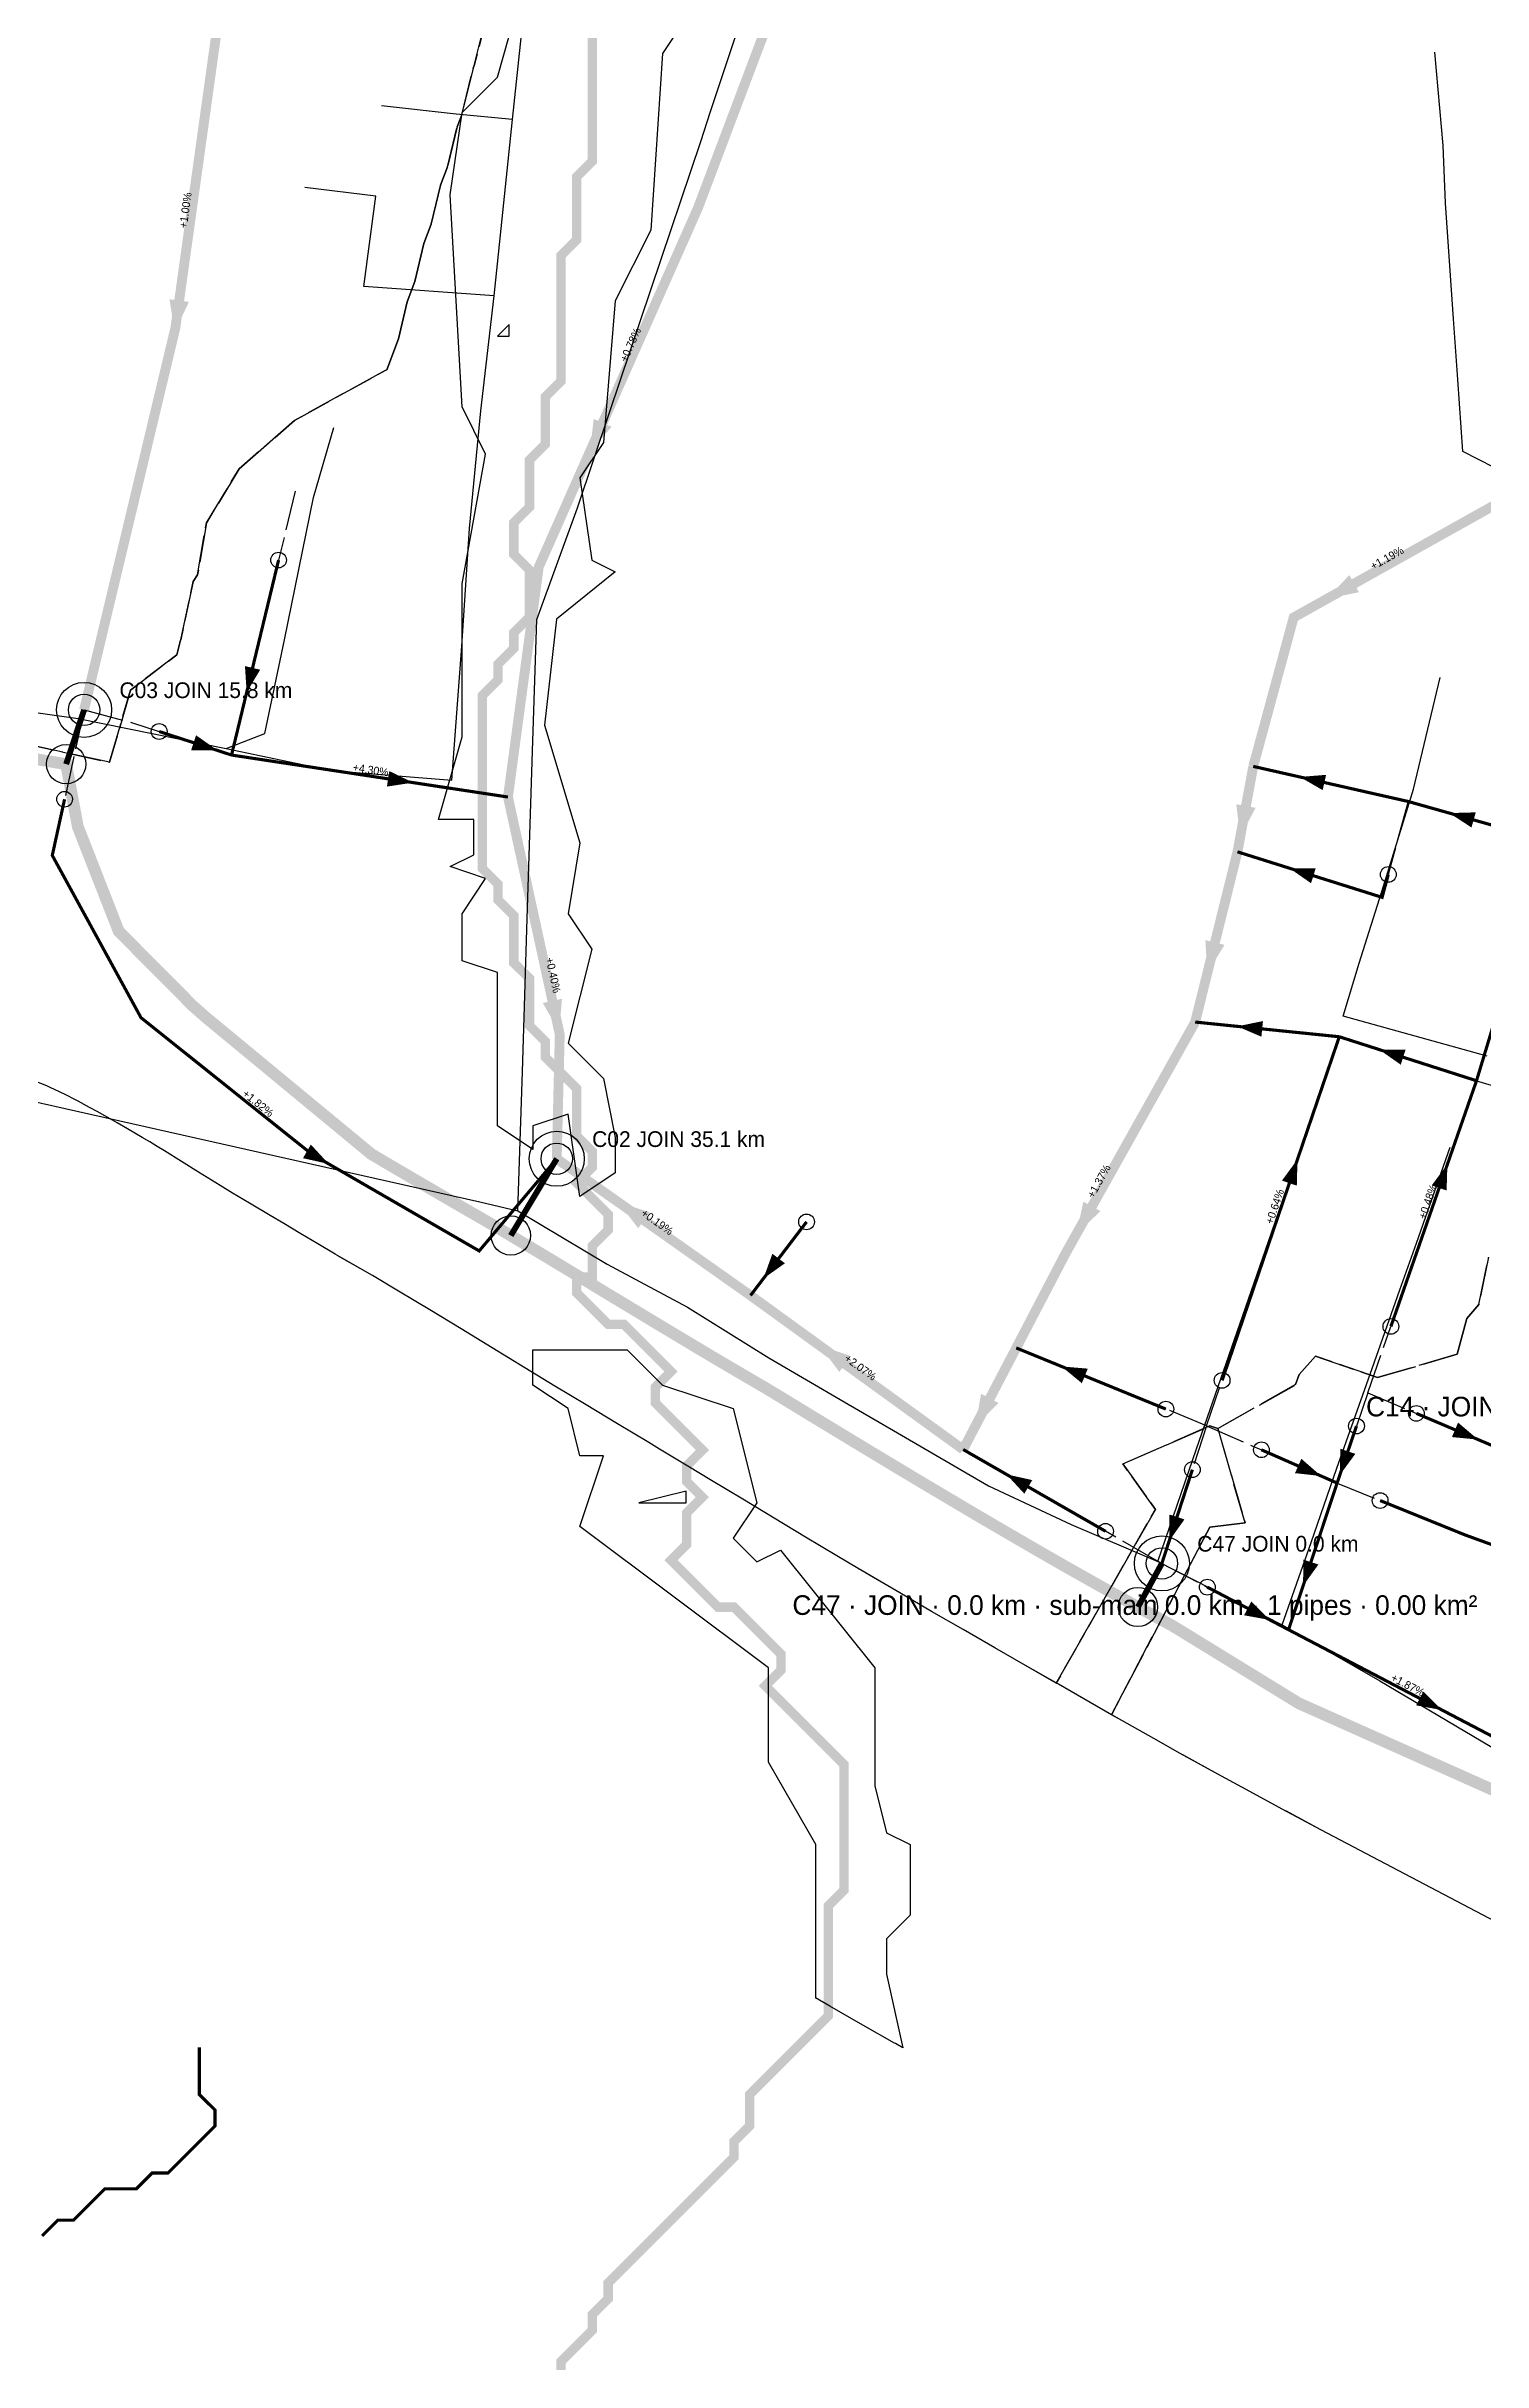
# Model space of a CAD drawing. Header units: metres. Extents: x 442821 to 452274, y 2561971 to 2571293.
# Drawn here: x 450445 to 450810, y 2567172 to 2567762 of the extents above; entities that cross this region are included whole.
import ezdxf
from ezdxf.enums import TextEntityAlignment as Align

# ---------------------------------------------------------------- set-up
doc = ezdxf.new("R2010")
doc.units = ezdxf.units.M
doc.header["$LTSCALE"] = 8
doc.linetypes.add('DASHED', pattern=[1.524, 1.27, -0.254])
for name, color, linetype in [('A_ARROWS', 7, 'Continuous'), ('A_BRANCH', 7, 'Continuous'), ('A_BUILT_2006', 252, 'Continuous'), ('A_CATCH_LABEL', 7, 'Continuous'), ('A_CATCHMENTS', 7, 'Continuous'), ('A_ENVELOPE', 3, 'Continuous'), ('A_GRADIENT', 8, 'Continuous'), ('A_HEAD_GAP', 8, 'Continuous'), ('A_HEADS', 8, 'Continuous'), ('A_JOIN_LINK', 6, 'Continuous'), ('A_LATERAL', 7, 'Continuous'), ('A_MAIN_PIPE', 5, 'Continuous'), ('A_OUTLET_LABEL', 7, 'Continuous'), ('A_OUTLETS', 7, 'Continuous'), ('A_STREAMS', 5, 'Continuous'), ('A_SUBMAIN', 7, 'Continuous'), ('A_WADI', 4, 'Continuous')]:
    doc.layers.add(name, color=color, linetype=linetype)

msp = doc.modelspace()

# ---------------------------------------------------------------- linework, layer by layer
at = {"layer": 'A_ARROWS', "color": 3}
for points in [[(450477.73, 2567689.18), (450476.36, 2567697.44), (450481.31, 2567696.76)], [(450809.33, 2567407.11), (450802.66, 2567407.77), (450804.22, 2567411.46)], [(450774.12, 2567398.08), (450774.29, 2567404.78), (450778.08, 2567403.49)], [(450769.4, 2567397.84), (450762.73, 2567398.58), (450764.34, 2567402.24)], [(450764.77, 2567369.86), (450764.88, 2567376.56), (450768.68, 2567375.31)], [(450756.36, 2567361.2), (450749.77, 2567362.39), (450751.62, 2567365.94)], [(450800.14, 2567338.27), (450793.55, 2567339.46), (450795.4, 2567343.01)]]:
    msp.add_solid(points, dxfattribs=at)
at = {"layer": 'A_ARROWS', "color": 1}
for points in [[(450583.34, 2567658.66), (450584.3, 2567666.98), (450588.87, 2567664.96)], [(450770.8, 2567621.14), (450776.56, 2567627.22), (450779, 2567622.86)], [(450496.01, 2567597.36), (450495.57, 2567604.05), (450499.45, 2567603.12)], [(450488.6, 2567582.56), (450481.89, 2567582.64), (450483.13, 2567586.44)], [(450538.32, 2567574.38), (450531.69, 2567573.37), (450532.29, 2567577.32)], [(450763.97, 2567575.82), (450770.65, 2567576.36), (450769.77, 2567572.46)], [(450748.79, 2567560.55), (450747.79, 2567568.87), (450752.7, 2567567.96)], [(450802.02, 2567566.62), (450808.72, 2567566.81), (450807.63, 2567562.96)], [(450761.3, 2567552.6), (450768.01, 2567552.59), (450766.81, 2567548.77)], [(450740.43, 2567525.91), (450739.93, 2567534.27), (450744.79, 2567533.07)], [(450575.5, 2567511), (450571.35, 2567518.28), (450576.24, 2567519.35)], [(450748.02, 2567512.33), (450754.59, 2567513.67), (450754.18, 2567509.69)], [(450784.15, 2567506.42), (450790.86, 2567506.37), (450789.64, 2567502.56)], [(450516.88, 2567477.3), (450510.34, 2567478.77), (450512.34, 2567482.24)], [(450763.37, 2567478.47), (450763.19, 2567471.77), (450759.41, 2567473.06)], [(450801.51, 2567477.23), (450801.3, 2567470.53), (450797.52, 2567471.85)], [(450590.53, 2567467.58), (450598.51, 2567465.01), (450595.63, 2567460.92)], [(450707.15, 2567459.51), (450708.88, 2567467.71), (450713.24, 2567465.27)], [(450627.48, 2567448.12), (450629.76, 2567454.43), (450632.95, 2567452)], [(450641.79, 2567431.06), (450649.73, 2567428.39), (450646.8, 2567424.34)], [(450703.33, 2567425.75), (450710.01, 2567425.18), (450708.5, 2567421.48)], [(450681.38, 2567410.51), (450682.87, 2567418.76), (450687.3, 2567416.45)], [(450689.32, 2567398.27), (450695.87, 2567396.81), (450693.87, 2567393.34)]]:
    msp.add_solid(points, dxfattribs=at)
at = {"layer": 'A_ARROWS', "color": 2}
msp.add_solid([(450730.73, 2567381.34), (450730.8, 2567388.05), (450734.61, 2567386.81)], dxfattribs=at)
at = {"layer": 'A_BRANCH', "color": 1, "const_width": 0.8}
for points in [[(450473.75, 2567587.39), (450492.16, 2567581.4)], [(450449.68, 2567570.15), (450446.55, 2567555.85), (450469.13, 2567514.53), (450512.56, 2567479.8), (450555.17, 2567455.16), (450574.9, 2567478.62)], [(450786.47, 2567551), (450784.89, 2567545.17), (450748.09, 2567556.76)], [(450744.19, 2567422.2), (450774, 2567509.68)], [(450729.88, 2567414.89), (450691.8, 2567430.46)], [(450714.53, 2567383.78), (450678.29, 2567404.6)]]:
    msp.add_lwpolyline(points, dxfattribs=at)
at = {"layer": 'A_BRANCH', "color": 1, "linetype": 'DASHED', "const_width": 0.8}
msp.add_lwpolyline([(450787.13, 2567435.93), (450808.91, 2567498.48)], dxfattribs=at)
at = {"layer": 'A_BRANCH', "color": 3, "const_width": 0.8}
for points in [[(450793.61, 2567413.79), (450813.68, 2567405.27)], [(450784.39, 2567391.61), (450805.97, 2567382.86), (450835.74, 2567372.03)], [(450740.42, 2567369.55), (450761.09, 2567358.72)]]:
    msp.add_lwpolyline(points, dxfattribs=at)
at = {"layer": 'A_BRANCH', "color": 3, "linetype": 'DASHED', "const_width": 0.8}
msp.add_lwpolyline([(450754.18, 2567404.53), (450773.44, 2567396.06)], dxfattribs=at)
at = {"layer": 'A_BUILT_2006', "color": 252}
for points in [[(450614.05, 2567745.25), (450629.43, 2567791.63)], [(450563.62, 2567743.16), (450567.33, 2567777.62)], [(450800.43, 2567736.58), (450798.34, 2567760.36)], [(450549.31, 2567744.55), (450530.33, 2567746.64)], [(450598.92, 2567700.09), (450611.52, 2567737.63), (450614.05, 2567745.25)], [(450563.62, 2567743.16), (450549.31, 2567744.55)], [(450558.96, 2567698.29), (450563.62, 2567743.16)], [(448909.88, 2567734.52), (449242.47, 2567681.75), (449797.56, 2567563.21), (450151.84, 2567525.63), (450277.59, 2567501.59), (450351.46, 2567477.13), (450410.56, 2567500.21), (450555.37, 2567467.62), (450565.02, 2567465.34)], [(450801.04, 2567721.92), (450800.43, 2567736.58)], [(450528.87, 2567723.69), (450510.81, 2567725.91)], [(450525.82, 2567700.67), (450528.87, 2567723.69)], [(450803.06, 2567692.45), (450801.04, 2567721.92)], [(450558.96, 2567698.29), (450525.82, 2567700.67)], [(450555.58, 2567669.02), (450558.96, 2567698.29)], [(450588.34, 2567668.59), (450598.92, 2567700.09)], [(450804.14, 2567676.97), (450803.06, 2567692.45)], [(450805.42, 2567658.65), (450804.14, 2567676.97)], [(450552.74, 2567639.11), (450555.58, 2567669.02)], [(450580.2, 2567644.33), (450588.34, 2567668.59)], [(450513.02, 2567646.95), (450518.18, 2567664.83)], [(450825.32, 2567648.46), (450805.42, 2567658.65)], [(450505.6, 2567610.77), (450513.02, 2567646.95)], [(450550.71, 2567609.16), (450552.74, 2567639.11)], [(450569.85, 2567615.93), (450580.2, 2567644.33)], [(450568.77, 2567582.35), (450569.85, 2567615.93)], [(450500.66, 2567586.85), (450505.6, 2567610.77)], [(450548.24, 2567574.99), (450550.71, 2567609.16)], [(450792.89, 2567572.73), (450799.64, 2567601.11)], [(450406.37, 2567597.31), (450453.15, 2567590.74)], [(450453.15, 2567590.74), (450490.76, 2567583.09)], [(450490.76, 2567583.09), (450500.66, 2567586.85)], [(450490.76, 2567583.09), (450517.51, 2567577.44)], [(450567.41, 2567539.8), (450568.77, 2567582.35)], [(450517.51, 2567577.44), (450548.24, 2567574.99)], [(450785.24, 2567548.02), (450792.89, 2567572.73), (450792.89, 2567572.73)], [(450779.03, 2567528.39), (450785.24, 2567548.02)], [(450566.16, 2567500.71), (450567.41, 2567539.8)], [(450775, 2567514.96), (450779.03, 2567528.39)], [(450811.62, 2567504.75), (450775, 2567514.96)], [(450565.02, 2567465.34), (450566.16, 2567500.71)], [(450761.63, 2567474.08), (450761.63, 2567474.08), (450769.09, 2567495.42)], [(450793.64, 2567457.17), (450802.2, 2567481.61)], [(450756.71, 2567459.76), (450761.63, 2567474.08)], [(450565.02, 2567465.34), (450587.75, 2567451.76)], [(450748.72, 2567436.55), (450756.71, 2567459.76)], [(450789.38, 2567445.21), (450793.64, 2567457.17)], [(450587.75, 2567451.76), (450608.13, 2567440.84)], [(450782.33, 2567425.21), (450789.38, 2567445.21)], [(450608.13, 2567440.84), (450628.82, 2567427.9)], [(450737.7, 2567404.73), (450748.72, 2567436.55)], [(450628.82, 2567427.9), (450648.03, 2567416.74)], [(450773.4, 2567399.85), (450782.33, 2567425.21)], [(450648.03, 2567416.74), (450661.59, 2567408.87)], [(450661.59, 2567408.87), (450684.78, 2567395.35)], [(450727.8, 2567376.11), (450737.7, 2567404.73)], [(450766.87, 2567380.95), (450773.4, 2567399.85)], [(450684.78, 2567395.35), (450705.81, 2567385.5)], [(450705.81, 2567385.5), (450727.8, 2567376.11)], [(450759.5, 2567359.94), (450766.87, 2567380.95)], [(450727.8, 2567376.11), (450759.5, 2567359.94)], [(450759.5, 2567359.94), (450784.33, 2567345.73)], [(450784.33, 2567345.73), (450818.87, 2567325.23)]]:
    msp.add_lwpolyline(points, dxfattribs=at)
at = {"layer": 'A_CATCHMENTS', "color": 1, "linetype": 'DASHED'}
for points in [[(450389.44, 2567595.22), (450461.15, 2567579.56), (450466.44, 2567597.94), (450478.23, 2567606.94), (450479.18, 2567610.62), (450479.28, 2567610.76), (450482.43, 2567625.57), (450483.54, 2567627.25), (450485.75, 2567640.51), (450494.07, 2567654.24), (450508.19, 2567666.6), (450531.24, 2567679.3), (450531.65, 2567679.46), (450534.64, 2567687.35), (450536.84, 2567696.8), (450538.79, 2567701.96), (450541.09, 2567711.66), (450542.94, 2567716.56), (450545.34, 2567726.51), (450547.09, 2567731.17), (450549.59, 2567741.36), (450550.71, 2567744.35), (450553.65, 2567756.23), (450553.92, 2567756.96), (450557.59, 2567771.64)], [(450812, 2567453.57), (450809.51, 2567441.53), (450806.45, 2567437.96), (450803.95, 2567428.83), (450783.72, 2567422.91), (450767.96, 2567428.35), (450763.76, 2567423.67), (450762.89, 2567421.11), (450743.11, 2567409.93), (450741.09, 2567410.61), (450718.96, 2567400.94), (450727.2, 2567389.34), (450701.98, 2567345.14), (450694.19, 2567349.62), (450686.39, 2567354.1), (450678.32, 2567358.74), (450670.26, 2567363.39), (450662.21, 2567368.07), (450651.61, 2567374.29), (450646.17, 2567377.52), (450638.19, 2567382.3), (450630.21, 2567387.11), (450622.25, 2567391.93), (450614.29, 2567396.75), (450608.27, 2567400.38), (450601.06, 2567404.72), (450598.34, 2567406.36), (450590.35, 2567411.15), (450582.37, 2567415.94), (450574.4, 2567420.75), (450566.78, 2567425.38), (450558.51, 2567430.45), (450550.57, 2567435.31), (450542.62, 2567440.16), (450534.64, 2567444.95), (450528.02, 2567448.86), (450518.52, 2567454.33), (450514.15, 2567456.92), (450509.8, 2567459.51), (450505.44, 2567462.1), (450502.01, 2567464.14), (450496.73, 2567467.29), (450492.38, 2567469.9), (450489.26, 2567471.8), (450483.72, 2567475.22), (450479.41, 2567477.91), (450475.12, 2567480.61), (450473.23, 2567481.75), (450471.34, 2567482.89), (450469.44, 2567484.02), (450467.55, 2567485.14), (450465.65, 2567486.26), (450463.03, 2567487.78), (450461.83, 2567488.48), (450459.91, 2567489.56), (450457.98, 2567490.64), (450456.05, 2567491.7), (450453.17, 2567493.25), (450452.16, 2567493.78), (450450.2, 2567494.8), (450448.22, 2567495.78), (450446.22, 2567496.71), (450445.15, 2567497.18), (450442.14, 2567498.4)]]:
    msp.add_lwpolyline(points, dxfattribs=at)
at = {"layer": 'A_CATCHMENTS', "color": 3, "linetype": 'DASHED'}
for points in [[(450557.59, 2567771.64), (450553.92, 2567756.96), (450553.65, 2567756.23), (450550.71, 2567744.35), (450549.59, 2567741.36), (450547.09, 2567731.17), (450545.34, 2567726.51), (450542.94, 2567716.56), (450541.09, 2567711.66), (450538.79, 2567701.96), (450536.84, 2567696.8), (450534.64, 2567687.35), (450531.65, 2567679.46), (450531.24, 2567679.3), (450508.19, 2567666.6), (450494.07, 2567654.24), (450485.75, 2567640.51), (450483.54, 2567627.25), (450482.43, 2567625.57), (450479.28, 2567610.76), (450479.18, 2567610.62), (450478.23, 2567606.94), (450466.44, 2567597.94), (450461.15, 2567579.56), (450389.44, 2567595.22)], [(450817.07, 2567282.66), (450808.84, 2567287), (450800.6, 2567291.33), (450792.36, 2567295.66), (450784.11, 2567299.98), (450775.88, 2567304.32), (450769.33, 2567307.79), (450759.44, 2567313.07), (450751.24, 2567317.49), (450743.07, 2567321.94), (450733.5, 2567327.23), (450726.8, 2567330.99), (450718.7, 2567335.58), (450716.05, 2567337.09), (450741.06, 2567384.83), (450741.06, 2567384.83), (450750.02, 2567385.97), (450743.11, 2567409.93), (450762.89, 2567421.11), (450763.76, 2567423.67), (450767.96, 2567428.35), (450783.72, 2567422.91), (450803.95, 2567428.83), (450806.45, 2567437.96), (450809.51, 2567441.53), (450812, 2567453.57)]]:
    msp.add_lwpolyline(points, dxfattribs=at)
at = {"layer": 'A_CATCHMENTS', "color": 2, "linetype": 'DASHED'}
msp.add_lwpolyline([(450727.2, 2567389.34), (450718.96, 2567400.94), (450741.09, 2567410.61), (450743.11, 2567409.93), (450750.02, 2567385.97), (450741.06, 2567384.83), (450716.05, 2567337.09), (450710.61, 2567340.19), (450702.54, 2567344.82), (450701.98, 2567345.14), (450727.2, 2567389.34)], close=True, dxfattribs=at)
at = {"layer": 'A_ENVELOPE', "color": 3}
msp.add_lwpolyline([(450817.07, 2567282.66), (450808.84, 2567287), (450800.6, 2567291.33), (450792.36, 2567295.66), (450784.11, 2567299.98), (450775.88, 2567304.32), (450769.33, 2567307.79), (450759.44, 2567313.07), (450751.24, 2567317.49), (450743.07, 2567321.94), (450733.5, 2567327.23), (450726.8, 2567330.99), (450718.7, 2567335.58), (450710.61, 2567340.19), (450702.54, 2567344.82), (450694.19, 2567349.62), (450686.39, 2567354.1), (450678.32, 2567358.74), (450670.26, 2567363.39), (450662.21, 2567368.07), (450651.61, 2567374.29), (450646.17, 2567377.52), (450638.19, 2567382.3), (450630.21, 2567387.11), (450622.25, 2567391.93), (450614.29, 2567396.75), (450608.27, 2567400.38), (450601.06, 2567404.72), (450598.34, 2567406.36), (450590.35, 2567411.15), (450582.37, 2567415.94), (450574.4, 2567420.75), (450566.78, 2567425.38), (450558.51, 2567430.45), (450550.57, 2567435.31), (450542.62, 2567440.16), (450534.64, 2567444.95), (450528.02, 2567448.86), (450518.52, 2567454.33), (450514.15, 2567456.92), (450509.8, 2567459.51), (450505.44, 2567462.1), (450502.01, 2567464.14), (450496.73, 2567467.29), (450492.38, 2567469.9), (450489.26, 2567471.8), (450483.72, 2567475.22), (450479.41, 2567477.91), (450475.12, 2567480.61), (450473.23, 2567481.75), (450471.34, 2567482.89), (450469.44, 2567484.02), (450467.55, 2567485.14), (450465.65, 2567486.26), (450463.03, 2567487.78), (450461.83, 2567488.48), (450459.91, 2567489.56), (450457.98, 2567490.64), (450456.05, 2567491.7), (450453.17, 2567493.25), (450452.16, 2567493.78), (450450.2, 2567494.8), (450448.22, 2567495.78), (450446.22, 2567496.71), (450445.15, 2567497.18), (450442.14, 2567498.4)], dxfattribs=at)
at = {"layer": 'A_HEAD_GAP', "color": 8, "linetype": 'DASHED'}
for points in [[(450508.37, 2567648.62), (450504.13, 2567631.04)], [(450454.64, 2567592.9), (450449.68, 2567570.15)], [(450454.64, 2567592.9), (450466.94, 2567589.61), (450473.75, 2567587.39)], [(450791.51, 2567569.58), (450786.47, 2567551)], [(450808.91, 2567498.48), (450826.12, 2567493.41)], [(450781.25, 2567419.04), (450787.13, 2567435.93)], [(450740.25, 2567410.65), (450744.19, 2567422.2)], [(450740.25, 2567410.65), (450729.88, 2567414.89)], [(450781.25, 2567419.04), (450778.37, 2567410.57)], [(450781.25, 2567419.04), (450793.61, 2567413.79)], [(450740.25, 2567410.65), (450736.62, 2567399.47)], [(450740.25, 2567410.65), (450754.18, 2567404.53)], [(450773.44, 2567396.06), (450784.39, 2567391.61)], [(450728.86, 2567375.6), (450727.74, 2567376.19), (450714.53, 2567383.78)], [(450728.86, 2567375.6), (450740.42, 2567369.55)]]:
    msp.add_lwpolyline(points, dxfattribs=at)
at = {"layer": 'A_HEADS', "color": 1}
for centre in [(450504.13, 2567631.04), (450473.75, 2567587.39), (450449.68, 2567570.15), (450786.47, 2567551), (450638.46, 2567462.55), (450787.13, 2567435.93), (450744.19, 2567422.2), (450729.88, 2567414.89), (450714.53, 2567383.78)]:
    msp.add_circle(centre, 2, dxfattribs=at)
at = {"layer": 'A_HEADS', "color": 3}
for centre in [(450793.61, 2567413.79), (450778.37, 2567410.57), (450754.18, 2567404.53), (450784.39, 2567391.61), (450740.42, 2567369.55)]:
    msp.add_circle(centre, 2, dxfattribs=at)
at = {"layer": 'A_HEADS', "color": 2}
msp.add_circle((450736.62, 2567399.47), 2, dxfattribs=at)
at = {"layer": 'A_JOIN_LINK', "color": 6, "const_width": 1.5}
for points in [[(450454.64, 2567592.9), (450450.08, 2567579.08)], [(450574.9, 2567478.62), (450563.21, 2567459.07)], [(450728.86, 2567375.6), (450722.77, 2567364.5)]]:
    msp.add_lwpolyline(points, dxfattribs=at)
at = {"layer": 'A_JOIN_LINK', "color": 6}
for centre in [(450450.08, 2567579.08), (450563.21, 2567459.07), (450722.77, 2567364.5)]:
    msp.add_circle(centre, 5, dxfattribs=at)
at = {"layer": 'A_LATERAL', "color": 1, "const_width": 0.8}
for points in [[(450504.13, 2567631.04), (450492.16, 2567581.4)], [(450492.16, 2567581.4), (450562.49, 2567570.71)], [(450791.51, 2567569.58), (450752.11, 2567578.51)], [(450827.41, 2567559.46), (450791.51, 2567569.58)], [(450824.51, 2567550.07), (450808.91, 2567498.48)], [(450774, 2567509.68), (450737.33, 2567513.42)], [(450808.91, 2567498.48), (450774, 2567509.68)], [(450638.46, 2567462.55), (450624.2, 2567443.81)]]:
    msp.add_lwpolyline(points, dxfattribs=at)
at = {"layer": 'A_LATERAL', "color": 3, "const_width": 0.8}
for points in [[(450778.37, 2567410.57), (450773.44, 2567396.06)], [(450773.44, 2567396.06), (450761.09, 2567358.72)], [(450761.09, 2567358.72), (450820.28, 2567327.72)]]:
    msp.add_lwpolyline(points, dxfattribs=at)
at = {"layer": 'A_LATERAL', "color": 2, "const_width": 0.8}
msp.add_lwpolyline([(450736.62, 2567399.47), (450728.86, 2567375.6)], dxfattribs=at)
at = {"layer": 'A_MAIN_PIPE', "color": 5, "const_width": 3}
msp.add_lwpolyline([(450836.27, 2567307.58), (450763.65, 2567340.01), (450731.6, 2567359.71), (450724.57, 2567363.51), (450719.94, 2567366.05), (450712.25, 2567370.33), (450704.59, 2567374.66), (450696.96, 2567379.04), (450687.25, 2567384.69), (450681.71, 2567387.94), (450674.1, 2567392.45), (450666.5, 2567396.97), (450658.91, 2567401.53), (450651.33, 2567406.1), (450643.76, 2567410.7), (450639.72, 2567413.15), (450628.47, 2567420.01), (450624.9, 2567422.09), (450621.48, 2567424.09), (450618.08, 2567426.09), (450616.93, 2567426.76), (450615.79, 2567427.44), (450611.32, 2567430.1), (450607.75, 2567432.24), (450604.53, 2567434.17), (450601.12, 2567436.22), (450597.74, 2567438.25), (450594.32, 2567440.32), (450590.92, 2567442.37), (450587.96, 2567444.15), (450584.13, 2567446.48), (450580.71, 2567448.55), (450578.54, 2567449.86), (450573.86, 2567452.68), (450570.43, 2567454.74), (450567, 2567456.79), (450563.58, 2567458.84), (450560.08, 2567460.94), (450559.74, 2567461.13), (450554.21, 2567464.34), (450552.05, 2567465.58), (450544.38, 2567470.03), (450536.74, 2567474.49), (450531.83, 2567477.37), (450527.69, 2567479.83), (450512.08, 2567492.74), (450485.73, 2567514.53), (450482.44, 2567517.41), (450463.46, 2567536.53), (450453.06, 2567563.14), (450450.08, 2567579.08), (450396.66, 2567588.02)], dxfattribs=at)
at = {"layer": 'A_OUTLETS', "color": 5}
for centre, radius in [((450454.64, 2567592.9), 7), ((450454.64, 2567592.9), 4), ((450574.9, 2567478.62), 7), ((450574.9, 2567478.62), 4), ((450728.86, 2567375.6), 7), ((450728.86, 2567375.6), 4)]:
    msp.add_circle(centre, radius, dxfattribs=at)
at = {"layer": 'A_STREAMS', "color": 5}
for points, const_width in [([(450583.97, 2567764.59), (450583.97, 2567760.59), (450583.97, 2567756.59), (450583.97, 2567752.59), (450583.97, 2567748.58), (450583.97, 2567744.58), (450583.97, 2567740.58), (450583.97, 2567736.58), (450583.97, 2567732.58), (450579.97, 2567728.58), (450579.97, 2567724.58), (450579.97, 2567720.57), (450579.97, 2567716.57), (450579.97, 2567712.57), (450575.97, 2567708.57), (450575.97, 2567704.57), (450575.97, 2567700.57), (450575.97, 2567696.57), (450575.97, 2567692.56), (450575.97, 2567688.56), (450575.97, 2567684.56), (450575.97, 2567680.56), (450575.97, 2567676.56), (450571.97, 2567672.56), (450571.97, 2567668.56), (450571.97, 2567664.56), (450571.97, 2567660.55), (450567.97, 2567656.55), (450567.97, 2567652.55), (450567.97, 2567648.55), (450567.97, 2567644.55), (450563.97, 2567640.55), (450563.97, 2567636.55), (450563.97, 2567632.54), (450567.97, 2567628.54), (450567.97, 2567624.54), (450567.97, 2567620.54), (450567.97, 2567616.54), (450563.97, 2567612.54), (450563.97, 2567608.54), (450559.97, 2567604.53), (450559.97, 2567600.53), (450555.97, 2567596.53), (450555.97, 2567592.53), (450555.97, 2567588.53), (450555.97, 2567584.53), (450555.97, 2567580.53), (450555.97, 2567576.52), (450555.97, 2567572.52), (450555.97, 2567568.52), (450555.97, 2567564.52), (450555.97, 2567560.52), (450555.97, 2567556.52), (450555.97, 2567552.52), (450559.97, 2567548.51), (450559.97, 2567544.51), (450563.97, 2567540.51), (450563.97, 2567536.51), (450563.97, 2567532.51), (450563.97, 2567528.51), (450567.97, 2567524.51), (450567.97, 2567520.5), (450567.97, 2567516.5), (450567.97, 2567512.5), (450571.97, 2567508.5), (450571.97, 2567504.5), (450575.97, 2567500.5), (450579.97, 2567496.5), (450579.97, 2567492.5), (450579.97, 2567488.49), (450579.97, 2567484.49), (450583.97, 2567480.49), (450583.97, 2567476.49), (450579.97, 2567472.49), (450583.97, 2567468.49), (450587.97, 2567464.49), (450587.97, 2567460.48), (450583.97, 2567456.48), (450583.97, 2567452.48), (450583.97, 2567448.48), (450579.97, 2567448.48), (450579.97, 2567444.48), (450583.97, 2567440.48), (450587.97, 2567436.48), (450591.97, 2567436.48), (450595.97, 2567432.47), (450599.97, 2567428.47), (450603.97, 2567424.47), (450599.97, 2567420.47), (450599.97, 2567416.47), (450603.97, 2567412.47), (450607.97, 2567408.47), (450611.97, 2567404.46), (450607.97, 2567400.46), (450607.97, 2567396.46), (450611.97, 2567392.46), (450607.97, 2567388.46), (450607.97, 2567384.46), (450607.97, 2567380.46), (450603.97, 2567376.45), (450607.97, 2567372.45), (450611.97, 2567368.45), (450615.97, 2567364.45), (450619.97, 2567364.45), (450623.98, 2567360.45), (450627.98, 2567356.45), (450631.98, 2567352.45), (450631.98, 2567348.44), (450627.98, 2567344.44), (450631.98, 2567340.44), (450635.98, 2567336.44), (450639.98, 2567332.44), (450643.98, 2567328.44), (450647.98, 2567324.44), (450647.98, 2567320.44), (450647.98, 2567316.43), (450647.98, 2567312.43), (450647.98, 2567308.43), (450647.98, 2567304.43), (450647.98, 2567300.43), (450647.98, 2567296.43), (450647.98, 2567292.43), (450643.98, 2567288.42), (450643.98, 2567284.42), (450643.98, 2567280.42), (450643.98, 2567276.42), (450643.98, 2567272.42), (450643.98, 2567268.42), (450643.98, 2567264.42), (450643.98, 2567260.41), (450639.98, 2567256.41), (450635.98, 2567252.41), (450631.98, 2567248.41), (450627.98, 2567244.41), (450623.98, 2567240.41), (450623.98, 2567236.41), (450623.98, 2567232.4), (450619.97, 2567228.4), (450619.97, 2567224.4), (450615.97, 2567220.4), (450611.97, 2567216.4), (450607.97, 2567212.4), (450603.97, 2567208.4), (450599.97, 2567204.39), (450595.97, 2567200.39), (450591.97, 2567196.39), (450587.97, 2567192.39), (450587.97, 2567188.39), (450583.97, 2567184.39), (450583.97, 2567180.39), (450579.97, 2567176.38), (450575.97, 2567172.38), (450575.97, 2567168.38)], 2.4), ([(450483.96, 2567252.41), (450483.96, 2567248.41), (450483.96, 2567244.41), (450483.96, 2567240.41), (450487.96, 2567236.41), (450487.96, 2567232.4), (450483.96, 2567228.4), (450479.96, 2567224.4), (450475.96, 2567220.4), (450471.95, 2567220.4), (450467.95, 2567216.4), (450463.95, 2567216.4), (450459.95, 2567216.4), (450455.95, 2567212.4), (450451.95, 2567208.4), (450447.95, 2567208.4), (450443.95, 2567204.39)], 0.8)]:
    msp.add_lwpolyline(points, dxfattribs=dict(at, const_width=const_width))
at = {"layer": 'A_SUBMAIN', "color": 3, "const_width": 2.5}
msp.add_lwpolyline([(450497.28, 2567848.96), (450491.05, 2567784.87), (450477.87, 2567690.16), (450454.64, 2567592.9)], dxfattribs=at)
at = {"layer": 'A_SUBMAIN', "color": 1, "const_width": 2.5}
for points in [[(450639.61, 2567796.93), (450610.84, 2567720.72), (450570.33, 2567629.29), (450562.49, 2567570.71)], [(450848.12, 2567644.47), (450823.84, 2567650.82), (450762.39, 2567616.43), (450752.11, 2567578.51)], [(450752.11, 2567578.51), (450748.09, 2567556.76)], [(450748.09, 2567556.76), (450737.33, 2567513.42)], [(450737.33, 2567513.42), (450704.41, 2567454.62), (450691.8, 2567430.46)], [(450678.29, 2567404.6), (450624.2, 2567443.81)]]:
    msp.add_lwpolyline(points, dxfattribs=at)
at = {"layer": 'A_SUBMAIN', "color": 1, "linetype": 'DASHED', "const_width": 2.5}
for points in [[(450562.49, 2567570.71), (450575.67, 2567510.23), (450574.9, 2567478.62)], [(450624.2, 2567443.81), (450574.9, 2567478.62)], [(450691.8, 2567430.46), (450678.29, 2567404.6)]]:
    msp.add_lwpolyline(points, dxfattribs=at)
at = {"layer": 'A_WADI', "color": 4}
msp.add_lwpolyline([(450607.8, 2567769.01), (450601.8, 2567760.01), (450598.8, 2567715.01), (450589.8, 2567697.01), (450586.8, 2567661.01), (450580.8, 2567652.01), (450583.8, 2567631.01), (450589.8, 2567628.01), (450574.8, 2567616.01), (450571.8, 2567589.01), (450580.8, 2567559.01), (450577.8, 2567541.01), (450583.8, 2567532.01), (450577.8, 2567508.01), (450586.8, 2567499.01), (450589.8, 2567484.01), (450589.8, 2567475.01), (450580.8, 2567469.01), (450577.8, 2567490.01), (450568.8, 2567487.01), (450568.8, 2567481.01), (450559.8, 2567487.01), (450559.8, 2567526.01), (450550.8, 2567529.01), (450550.8, 2567541.01), (450556.8, 2567550.01), (450547.8, 2567553.01), (450553.8, 2567556.01), (450553.8, 2567565.01), (450544.8, 2567565.01), (450550.8, 2567586.01), (450550.8, 2567625.01), (450556.8, 2567658.01), (450550.8, 2567670.01), (450547.8, 2567724.01), (450550.8, 2567745.01), (450559.8, 2567754.01), (450565.8, 2567775.01)], dxfattribs=at)
for points in [[(450562.8, 2567688.01), (450562.8, 2567691.01), (450559.8, 2567688.01), (450562.8, 2567688.01)], [(450640.8, 2567265.01), (450640.8, 2567304.01), (450628.8, 2567325.01), (450628.8, 2567349.01), (450580.8, 2567385.01), (450586.8, 2567403.01), (450580.8, 2567403.01), (450577.8, 2567415.01), (450568.8, 2567421.01), (450568.8, 2567430.01), (450592.8, 2567430.01), (450601.8, 2567421.01), (450619.8, 2567415.01), (450625.8, 2567391.01), (450619.8, 2567382.01), (450625.8, 2567376.01), (450631.8, 2567379.01), (450655.8, 2567349.01), (450655.8, 2567319.01), (450658.8, 2567307.01), (450664.8, 2567304.01), (450664.8, 2567286.01), (450658.8, 2567280.01), (450658.8, 2567271.01), (450662.97, 2567252.24), (450661.05, 2567253.34), (450660.86, 2567253.44), (450652.78, 2567258.08), (450644.38, 2567262.9), (450640.77, 2567264.98), (450640.8, 2567265.01)], [(450607.8, 2567391.01), (450607.8, 2567394.01), (450595.8, 2567391.01), (450607.8, 2567391.01)]]:
    msp.add_lwpolyline(points, close=True, dxfattribs=at)

# ---------------------------------------------------------------- texts
at = {"layer": 'A_CATCH_LABEL', "color": 3}
msp.add_text('C14 · JOIN · 2.3 km · sub-main 0.3 km · 63 pipes · 0.08 km²', height=5, dxfattribs=at).set_placement((450869.8, 2567415.52), align=Align.MIDDLE_CENTER)
at = {"layer": 'A_CATCH_LABEL', "color": 2}
msp.add_text('C47 · JOIN · 0.0 km · sub-main 0.0 km · 1 pipes · 0.00 km²', height=5, dxfattribs=at).set_placement((450721.99, 2567364.99), align=Align.MIDDLE_CENTER)
at = {"layer": 'A_GRADIENT', "color": 3}
for s, rotation, p in [('+1.00%', 82.07393, (450482, 2567719.88)), ('+1.87%', -27.64313, (450790.68, 2567343.22))]:
    msp.add_text(s, height=2, rotation=rotation, dxfattribs=at).set_placement(p, align=Align.BOTTOM_CENTER)
at = {"layer": 'A_GRADIENT', "color": 1}
for s, rotation, p in [('+0.78%', 66.1007, (450595.12, 2567685.22)), ('+1.19%', 29.23, (450786.92, 2567630.16)), ('+4.30%', -8.63917, (450527.33, 2567576.05)), ('+0.40%', -77.71254, (450572.45, 2567525.02)), ('+1.82%', -38.65387, (450497.93, 2567491.5)), ('+1.37%', 60.759, (450714.22, 2567472.13)), ('+0.64%', 71.18247, (450759.09, 2567465.94)), ('+0.48%', 70.80059, (450798.02, 2567467.2)), ('+0.19%', 324.77822, (450599.55, 2567461.22)), ('+2.07%', 324.06323, (450651.25, 2567424.21))]:
    msp.add_text(s, height=2, rotation=rotation, dxfattribs=at).set_placement(p, align=Align.BOTTOM_CENTER)
at = {"layer": 'A_OUTLET_LABEL', "color": 5}
for s, p in [('C03 JOIN 15.8 km', (450463.64, 2567595.9)), ('C02 JOIN 35.1 km', (450583.9, 2567481.62)), ('C47 JOIN 0.0 km', (450737.86, 2567378.6))]:
    msp.add_text(s, height=4, dxfattribs=at).set_placement(p)

doc.saveas('drawing.dxf')
